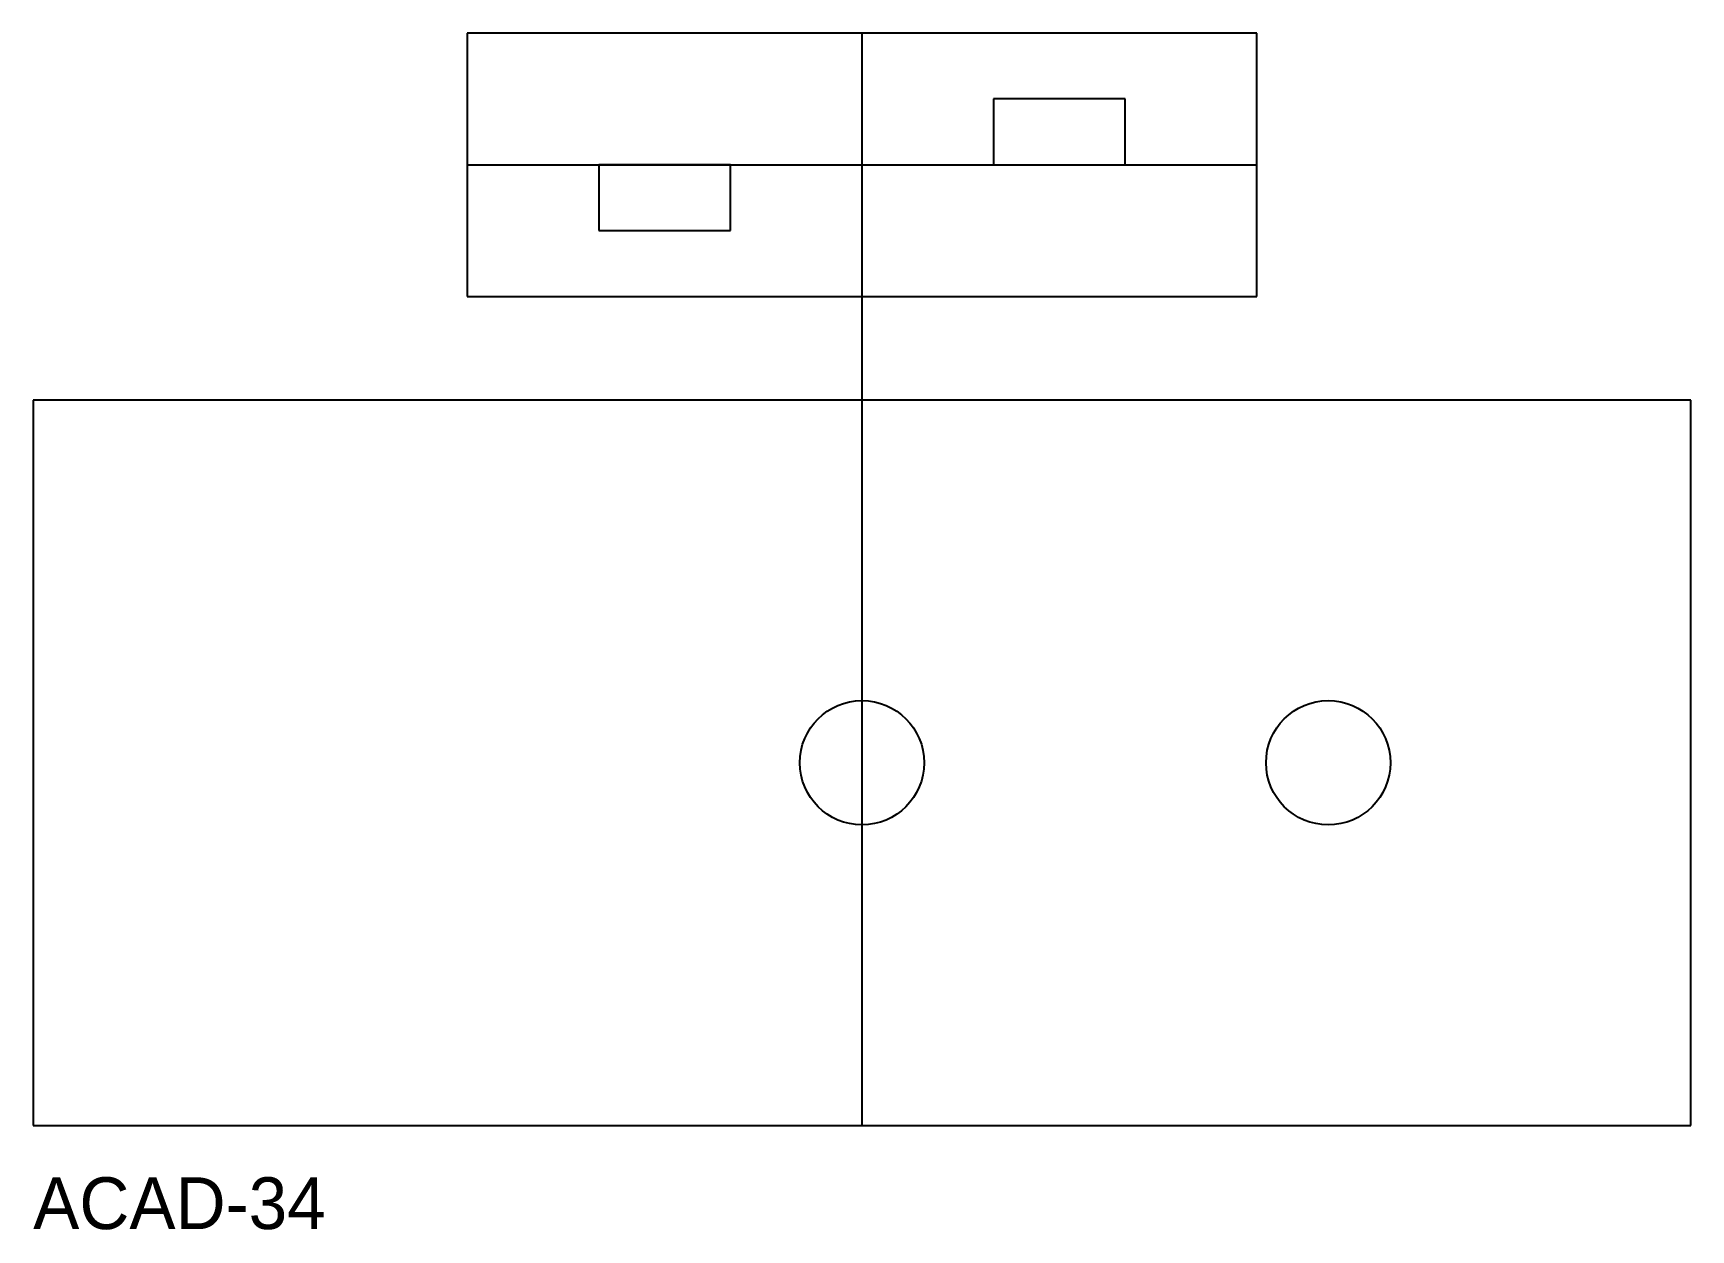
# Model space of a CAD drawing. Header units: metres. Extents: x 0 to 160, y -10 to 105.
import ezdxf

# ---------------------------------------------------------------- set-up
doc = ezdxf.new("R2010")
doc.units = ezdxf.units.M
for name, color, linetype in [('ANNOTATION', 7, 'Continuous'), ('CENTER', 7, 'Continuous'), ('CUTOUT', 7, 'Continuous'), ('HOLE', 7, 'Continuous'), ('OUTLINE', 7, 'Continuous')]:
    doc.layers.add(name, color=color, linetype=linetype)

msp = doc.modelspace()

# ---------------------------------------------------------------- linework, layer by layer
at = {"layer": 'CENTER'}
for p, q in [((80, 0), (80, 105.4)), ((41.9, 92.7), (118.1, 92.7))]:
    msp.add_line(p, q, dxfattribs=at)
at = {"layer": 'CUTOUT'}
for p, q in [((105.4, 99.05), (92.7, 99.05)), ((92.7, 99.05), (92.7, 92.7)), ((105.4, 92.7), (105.4, 99.05)), ((67.3, 92.7), (54.6, 92.7)), ((54.6, 92.7), (54.6, 86.35)), ((67.3, 86.35), (67.3, 92.7)), ((92.7, 92.7), (105.4, 92.7)), ((54.6, 86.35), (67.3, 86.35))]:
    msp.add_line(p, q, dxfattribs=at)
at = {"layer": 'HOLE'}
for centre in [(80, 35), (125, 35)]:
    msp.add_circle(centre, 6, dxfattribs=at)
at = {"layer": 'OUTLINE'}
for p, q in [((118.1, 105.4), (41.9, 105.4)), ((41.9, 105.4), (41.9, 80)), ((118.1, 80), (118.1, 105.4)), ((41.9, 80), (118.1, 80)), ((160, 70), (0, 70)), ((0, 70), (0, 0)), ((160, 0), (160, 70)), ((0, 0), (160, 0))]:
    msp.add_line(p, q, dxfattribs=at)

# ---------------------------------------------------------------- texts
at = {"layer": 'ANNOTATION'}
msp.add_text('ACAD-34', height=5, dxfattribs=at).set_placement((0, -10))

doc.saveas('drawing.dxf')
